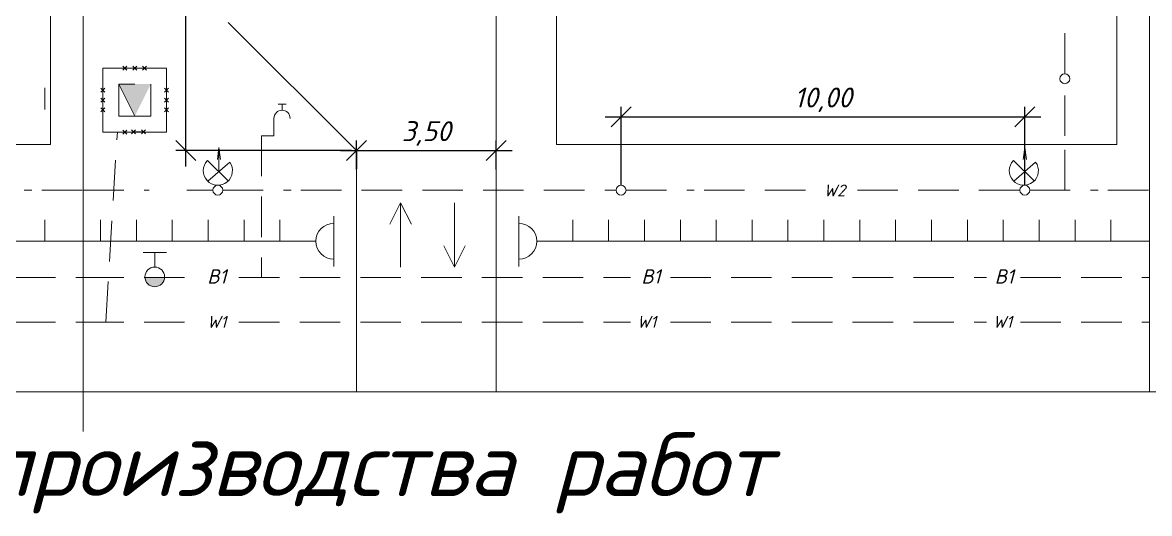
# Model space of a CAD drawing. Header units: millimetres. Extents: x 27137 to 30937, y -4667 to -569.
# Drawn here: x 28634.7 to 28776, y -4155.1 to -4093.5 of the extents above; entities that cross this region are included whole.
import ezdxf

# ---------------------------------------------------------------- set-up
doc = ezdxf.new("R2010")
doc.units = ezdxf.units.MM
doc.header["$LTSCALE"] = 0.4
doc.linetypes.add('ACAD_ISO02W100', pattern=[15, 12, -3])
doc.linetypes.add('штриховаяX2', pattern=[38.1, 25.4, -12.7])
doc.styles.add('Isocpeur', font='isocpeui.ttf', dxfattribs={"height": 2.5})
doc.styles.get("Standard").update_dxf_attribs({"font": 'isocpeui.ttf', "height": 2.5})
doc.dimstyles.new('06', dxfattribs={"dimtxt": 2.5, "dimasz": 2.5, "dimexe": 1.25, "dimexo": 0.625, "dimtad": 1, "dimdec": 0, "dimlfac": 200, "dimtxsty": 'Standard', "dimblk": 'OBLIQUE', "dimcen": 2.5, "dimdle": 2, "dimadec": 0, "dimazin": 0, "dimtfac": 1, "dimtdec": 0, "dimtmove": 0, "dimatfit": 3, "dimldrblk": 'OBLIQUE', "dimfxl": 1, "dimarcsym": 0})

# ---------------------------------------------------------------- blocks, each defined once
blk = doc.blocks.new('_Oblique')
at = {"color": 0, "linetype": 'ByBlock', "lineweight": -2}
blk.add_line((-0.5, -0.5), (0.5, 0.5), dxfattribs=at)
blk = doc.blocks.new('*D242')
at = {"color": 0, "lineweight": -2, "transparency": 16777216}
for p, q in [((28709.74, -4113.92), (28709.74, -4104.1)), ((28760.38, -4113.92), (28760.38, -4104.1)), ((28707.74, -4105.35), (28762.38, -4105.35))]:
    blk.add_line(p, q, dxfattribs=at)
at = {"layer": 'Defpoints', "color": 0, "transparency": 16777216}
for p in [(28760.38, -4105.35), (28709.74, -4114.54), (28760.38, -4114.54)]:
    blk.add_point(p, dxfattribs=at)
at = {"color": 0, "lineweight": -2, "transparency": 16777216, "xscale": 2.5, "yscale": 2.5, "zscale": 2.5, "rotation": 180}
blk.add_blockref('_Oblique', (28709.74, -4105.35), dxfattribs=at)
at = {"color": 0, "lineweight": -2, "transparency": 16777216, "xscale": 2.5, "yscale": 2.5, "zscale": 2.5}
blk.add_blockref('_Oblique', (28760.38, -4105.35), dxfattribs=at)
at = {"color": 0, "lineweight": 15, "transparency": 16777216, "insert": (28735.06, -4103.22), "char_height": 2.5, "attachment_point": 5, "style": 'Isocpeur'}
blk.add_mtext('10,00', dxfattribs=at)
blk = doc.blocks.new('*D243')
at = {"color": 0, "lineweight": -2, "transparency": 16777216}
for p, q in [((28676.56, -4111.97), (28676.56, -4108.32)), ((28694.06, -4111.97), (28694.06, -4108.32)), ((28674.56, -4109.57), (28696.06, -4109.57))]:
    blk.add_line(p, q, dxfattribs=at)
at = {"layer": 'Defpoints', "color": 0, "transparency": 16777216}
for p in [(28694.06, -4109.57), (28676.56, -4112.59), (28694.06, -4112.59)]:
    blk.add_point(p, dxfattribs=at)
at = {"color": 0, "lineweight": -2, "transparency": 16777216, "xscale": 2.5, "yscale": 2.5, "zscale": 2.5, "rotation": 180}
blk.add_blockref('_Oblique', (28676.56, -4109.57), dxfattribs=at)
at = {"color": 0, "lineweight": -2, "transparency": 16777216, "xscale": 2.5, "yscale": 2.5, "zscale": 2.5}
blk.add_blockref('_Oblique', (28694.06, -4109.57), dxfattribs=at)
at = {"color": 0, "lineweight": 15, "transparency": 16777216, "insert": (28685.31, -4107.44), "char_height": 2.5, "attachment_point": 5, "style": 'Isocpeur'}
blk.add_mtext('3,50', dxfattribs=at)
blk = doc.blocks.new('*D253')
at = {"color": 0, "lineweight": -2, "transparency": 16777216}
for p, q in [((28709.74, -4113.92), (28709.74, -4104.1)), ((28760.38, -4113.92), (28760.38, -4104.1)), ((28707.74, -4105.35), (28762.38, -4105.35))]:
    blk.add_line(p, q, dxfattribs=at)
at = {"layer": 'Defpoints', "color": 0, "transparency": 16777216}
for p in [(28760.38, -4105.35), (28709.74, -4114.54), (28760.38, -4114.54)]:
    blk.add_point(p, dxfattribs=at)
at = {"color": 0, "lineweight": -2, "transparency": 16777216, "xscale": 2.5, "yscale": 2.5, "zscale": 2.5, "rotation": 180}
blk.add_blockref('_Oblique', (28709.74, -4105.35), dxfattribs=at)
at = {"color": 0, "lineweight": -2, "transparency": 16777216, "xscale": 2.5, "yscale": 2.5, "zscale": 2.5}
blk.add_blockref('_Oblique', (28760.38, -4105.35), dxfattribs=at)
at = {"color": 0, "lineweight": 15, "transparency": 16777216, "insert": (28735.06, -4103.22), "char_height": 2.5, "attachment_point": 5, "style": 'Isocpeur'}
blk.add_mtext('10,00', dxfattribs=at)
blk = doc.blocks.new('*D254')
at = {"color": 0, "lineweight": -2, "transparency": 16777216}
for p, q in [((28676.56, -4111.97), (28676.56, -4108.32)), ((28694.06, -4111.97), (28694.06, -4108.32)), ((28674.56, -4109.57), (28696.06, -4109.57))]:
    blk.add_line(p, q, dxfattribs=at)
at = {"layer": 'Defpoints', "color": 0, "transparency": 16777216}
for p in [(28694.06, -4109.57), (28676.56, -4112.59), (28694.06, -4112.59)]:
    blk.add_point(p, dxfattribs=at)
at = {"color": 0, "lineweight": -2, "transparency": 16777216, "xscale": 2.5, "yscale": 2.5, "zscale": 2.5, "rotation": 180}
blk.add_blockref('_Oblique', (28676.56, -4109.57), dxfattribs=at)
at = {"color": 0, "lineweight": -2, "transparency": 16777216, "xscale": 2.5, "yscale": 2.5, "zscale": 2.5}
blk.add_blockref('_Oblique', (28694.06, -4109.57), dxfattribs=at)
at = {"color": 0, "lineweight": 15, "transparency": 16777216, "insert": (28685.31, -4107.44), "char_height": 2.5, "attachment_point": 5, "style": 'Isocpeur'}
blk.add_mtext('3,50', dxfattribs=at)
blk = doc.blocks.new('*D264')
at = {"color": 0, "lineweight": -2, "transparency": 16777216}
for p, q in [((28655.14, -4111.57), (28655.14, -4034.87)), ((28675.94, -4036.87), (28653.89, -4036.87)), ((28675.94, -4109.57), (28653.89, -4109.57))]:
    blk.add_line(p, q, dxfattribs=at)
at = {"layer": 'Defpoints', "color": 0, "transparency": 16777216}
for p in [(28655.14, -4036.87), (28676.56, -4036.87), (28676.56, -4109.57)]:
    blk.add_point(p, dxfattribs=at)
at = {"color": 0, "lineweight": -2, "transparency": 16777216, "xscale": 2.5, "yscale": 2.5, "zscale": 2.5}
for p, rotation in [((28655.14, -4036.87), 90), ((28655.14, -4109.57), 270)]:
    blk.add_blockref('_Oblique', p, dxfattribs=dict(at, rotation=rotation))
at = {"color": 0, "lineweight": 15, "transparency": 16777216, "insert": (28653.02, -4073.06), "char_height": 2.5, "attachment_point": 5, "rotation": 90, "style": 'Isocpeur'}
blk.add_mtext('15,00', dxfattribs=at)

msp = doc.modelspace()

# ---------------------------------------------------------------- hatches: boundary and pattern name
at = {"lineweight": 15}
h = msp.add_hatch(color=256, dxfattribs=at)
h.dxf.hatch_style = 1
h.paths.add_polyline_path([(28648.7467, -4101.2522), (28646.7467, -4101.2522), (28648.7467, -4105.2522), (28648.7467, -4103.2522)])
h.paths.add_polyline_path([(28650.7467, -4101.2522), (28648.7467, -4101.2522), (28648.7467, -4103.2522), (28648.7467, -4105.2522)])
h = msp.add_hatch(color=256, dxfattribs=at)
h.dxf.hatch_style = 1
h.paths.add_polyline_path([(28648.7467, -4101.2522), (28646.7467, -4101.2522), (28648.7467, -4105.2522), (28648.7467, -4103.2522)])
h.paths.add_polyline_path([(28650.7467, -4101.2522), (28648.7467, -4101.2522), (28648.7467, -4103.2522), (28648.7467, -4105.2522)])
msp.add_hatch(color=256, dxfattribs=at).paths.add_polyline_path([(28652.4961, -4125.4083), (28651.259, -4125.4083), (28650.0218, -4125.4083, 1)])
msp.add_hatch(color=256, dxfattribs=at).paths.add_polyline_path([(28652.4961, -4125.4083), (28651.259, -4125.4083), (28650.0218, -4125.4083, 1)])

# ---------------------------------------------------------------- linework, layer by layer
at = {"lineweight": 15, "ltscale": 0.5}
for p, q in [((28642.2914, -4036.4586), (28642.2914, -4099.2759)), ((28642.2914, -4036.4586), (28642.2914, -4099.2759)), ((28642.2914, -4036.4586), (28642.2914, -4099.2759)), ((28642.2914, -4036.4586), (28642.2914, -4099.2759)), ((28642.2914, -4036.4586), (28642.2914, -4099.2759)), ((28642.2914, -4036.4586), (28642.2914, -4139.7965)), ((28694.0623, -4036.868), (28694.0623, -4139.7965)), ((28694.0623, -4036.868), (28694.0623, -4139.7965)), ((28776.0043, -4036.4586), (28776.0043, -4099.2759)), ((28776.0043, -4036.4586), (28776.0043, -4099.2759)), ((28776.0043, -4036.4586), (28776.0043, -4099.2759)), ((28776.0043, -4036.4586), (28776.0043, -4099.2759)), ((28676.5623, -4109.5689), (28660.4468, -4093.5351)), ((28642.2914, -4099.2759), (28642.2914, -4128.2834)), ((28642.2914, -4099.2759), (28642.2914, -4123.2834)), ((28642.2914, -4099.2759), (28642.2914, -4128.2834)), ((28642.2914, -4099.2759), (28642.2914, -4123.2834)), ((28776.0043, -4099.2759), (28776.0043, -4128.2834)), ((28776.0043, -4099.2759), (28776.0043, -4123.2834)), ((28776.0043, -4099.2759), (28776.0043, -4128.2834)), ((28776.0043, -4099.2759), (28776.0043, -4123.2834)), ((28667.722, -4103.7501), (28666.722, -4103.7501)), ((28667.722, -4103.7501), (28666.722, -4103.7501)), ((28667.222, -4104.5263), (28667.222, -4103.7501)), ((28667.222, -4103.7501), (28667.722, -4103.7501)), ((28667.222, -4104.5263), (28667.222, -4103.7501)), ((28667.222, -4103.7501), (28667.722, -4103.7501)), ((28666.2089, -4107.72), (28666.2089, -4105.5393)), ((28666.2089, -4107.72), (28666.2089, -4105.5393)), ((28664.6564, -4107.72), (28666.2089, -4107.72)), ((28664.6564, -4107.72), (28666.2089, -4107.72)), ((28760.3759, -4111.5556), (28760.3759, -4107.3568)), ((28760.3759, -4107.3568), (28760.3759, -4109.4562)), ((28760.3759, -4111.5556), (28760.3759, -4107.3568)), ((28760.3759, -4107.3568), (28760.3759, -4109.4562)), ((28659.297, -4109.2108), (28659.1055, -4110.6771)), ((28659.297, -4109.2108), (28659.1055, -4110.6771)), ((28659.297, -4112.2218), (28659.297, -4109.2108)), ((28659.297, -4109.2108), (28659.4911, -4110.6807)), ((28659.297, -4112.2218), (28659.297, -4109.2108)), ((28659.297, -4109.2108), (28659.4911, -4110.6807)), ((28676.5623, -4109.5689), (28676.5623, -4139.7965)), ((28676.5623, -4109.5689), (28676.5623, -4139.7965)), ((28760.3759, -4109.2108), (28760.1845, -4110.6771)), ((28760.3759, -4109.2108), (28760.1845, -4110.6771)), ((28760.3759, -4112.2218), (28760.3759, -4109.2108)), ((28760.3759, -4109.2108), (28760.5701, -4110.6807)), ((28760.3759, -4112.2218), (28760.3759, -4109.2108)), ((28760.3759, -4109.2108), (28760.5701, -4110.6807)), ((28657.8622, -4110.8239), (28660.4795, -4113.3739)), ((28657.8622, -4110.8239), (28660.4795, -4113.3739)), ((28660.6537, -4111.0315), (28657.9196, -4113.4303)), ((28660.6537, -4111.0315), (28657.9196, -4113.4303)), ((28758.9412, -4110.8239), (28761.5585, -4113.3739)), ((28758.9412, -4110.8239), (28761.5585, -4113.3739)), ((28761.7326, -4111.0315), (28758.9985, -4113.4302)), ((28761.7326, -4111.0315), (28758.9985, -4113.4302)), ((28642.2914, -4123.2834), (28642.2914, -4128.2834)), ((28642.2914, -4123.2834), (28642.2914, -4139.7965)), ((28776.0043, -4123.2834), (28776.0043, -4128.2834)), ((28776.0043, -4123.2834), (28776.0043, -4139.7965)), ((28508.5785, -4139.7965), (28756.791, -4139.7965)), ((28642.2914, -4139.7965), (28909.7171, -4139.7965)), ((28642.2914, -4139.7965), (28642.2914, -4144.7965)), ((28642.2914, -4139.7965), (28642.2914, -4144.7965))]:
    msp.add_line(p, q, dxfattribs=at)
at = {"linetype": 'штриховаяX2', "lineweight": 15, "ltscale": 0.5}
for p, q in [((28765.3906, -4099.962), (28765.3329, -4041.8469)), ((28765.3906, -4099.962), (28765.3329, -4041.8469)), ((28765.3984, -4107.7455), (28765.3919, -4101.1953)), ((28765.3984, -4107.7455), (28765.3919, -4101.1953)), ((28645.1081, -4131.0681), (28646.5657, -4107.2522)), ((28645.1081, -4131.0681), (28646.5657, -4107.2522)), ((28664.6564, -4107.72), (28664.6564, -4125.5003)), ((28664.6564, -4107.72), (28664.6564, -4125.5003)), ((28765.3887, -4114.5551), (28765.3832, -4108.9787)), ((28765.3887, -4114.5551), (28765.3832, -4108.9787)), ((28627.2796, -4114.5551), (28635.843, -4114.5551)), ((28627.2796, -4114.5551), (28635.843, -4114.5551)), ((28637.0762, -4114.5551), (28642.2914, -4114.5551)), ((28637.0762, -4114.5551), (28642.2914, -4114.5551)), ((28642.2914, -4114.5551), (28650.5504, -4114.5551)), ((28642.2914, -4114.5551), (28650.5504, -4114.5551)), ((28655.2697, -4114.5551), (28655.8139, -4114.5551)), ((28655.2697, -4114.5551), (28655.8139, -4114.5551)), ((28655.8139, -4114.5551), (28658.5529, -4114.5551)), ((28655.8139, -4114.5551), (28658.5529, -4114.5551)), ((28659.786, -4114.5551), (28668.3494, -4114.5551)), ((28659.786, -4114.5551), (28668.3494, -4114.5551)), ((28669.5826, -4114.5551), (28709.1236, -4114.5551)), ((28669.5826, -4114.5551), (28709.1236, -4114.5551)), ((28710.3567, -4114.5551), (28718.92, -4114.5551)), ((28710.3567, -4114.5551), (28718.92, -4114.5551)), ((28720.1532, -4114.5551), (28734.6576, -4114.5551)), ((28720.1532, -4114.5551), (28734.6576, -4114.5551)), ((28739.377, -4114.5551), (28759.7594, -4114.5551)), ((28739.377, -4114.5551), (28759.7594, -4114.5551)), ((28760.9925, -4114.5551), (28769.5558, -4114.5551)), ((28760.9925, -4114.5551), (28769.5558, -4114.5551)), ((28770.789, -4114.5551), (28776.0043, -4114.5551)), ((28770.789, -4114.5551), (28776.0043, -4114.5551)), ((28626.1096, -4125.5003), (28642.2914, -4125.5003)), ((28626.1096, -4125.5003), (28642.2914, -4125.5003)), ((28642.2914, -4125.5003), (28655.8139, -4125.5003)), ((28642.2914, -4125.5003), (28655.8139, -4125.5003)), ((28661.816, -4125.5003), (28710.9165, -4125.5003)), ((28661.816, -4125.5003), (28710.9165, -4125.5003)), ((28715.9218, -4125.5003), (28755.5471, -4125.5003)), ((28715.9218, -4125.5003), (28755.5471, -4125.5003)), ((28759.8225, -4125.5003), (28776.0043, -4125.5003)), ((28759.8225, -4125.5003), (28776.0043, -4125.5003)), ((28626.1096, -4131.0681), (28642.2914, -4131.0681)), ((28626.1096, -4131.0681), (28642.2914, -4131.0681)), ((28642.2914, -4131.0681), (28655.8139, -4131.0681)), ((28642.2914, -4131.0681), (28655.8139, -4131.0681)), ((28661.816, -4131.0681), (28710.9165, -4131.0681)), ((28661.816, -4131.0681), (28710.9165, -4131.0681)), ((28715.9218, -4131.0681), (28755.5471, -4131.0681)), ((28715.9218, -4131.0681), (28755.5471, -4131.0681)), ((28759.8225, -4131.0681), (28776.0043, -4131.0681)), ((28759.8225, -4131.0681), (28776.0043, -4131.0681))]:
    msp.add_line(p, q, dxfattribs=at)
at = {"lineweight": 15}
for p, q in [((28644.7467, -4099.2522), (28652.7467, -4099.2522)), ((28644.7467, -4107.2522), (28644.7467, -4099.2522)), ((28644.7467, -4099.2522), (28652.7467, -4099.2522)), ((28644.7467, -4107.2522), (28644.7467, -4099.2522)), ((28647.2688, -4099.0022), (28647.7688, -4099.5022)), ((28647.7688, -4099.0022), (28647.2688, -4099.5022)), ((28647.2688, -4099.0022), (28647.7688, -4099.5022)), ((28647.7688, -4099.0022), (28647.2688, -4099.5022)), ((28648.4967, -4099.0022), (28648.9967, -4099.5022)), ((28648.9967, -4099.0022), (28648.4967, -4099.5022)), ((28648.4967, -4099.0022), (28648.9967, -4099.5022)), ((28648.9967, -4099.0022), (28648.4967, -4099.5022)), ((28649.7267, -4099.0022), (28650.2267, -4099.5022)), ((28650.2267, -4099.0022), (28649.7267, -4099.5022)), ((28649.7267, -4099.0022), (28650.2267, -4099.5022)), ((28650.2267, -4099.0022), (28649.7267, -4099.5022)), ((28652.7467, -4099.2522), (28652.7467, -4107.2522)), ((28652.7467, -4099.2522), (28652.7467, -4107.2522)), ((28646.7467, -4105.2522), (28646.7467, -4101.2522)), ((28646.7467, -4101.2522), (28648.7467, -4101.2522)), ((28648.7467, -4105.2522), (28646.7467, -4101.2522)), ((28646.7467, -4101.2522), (28648.7467, -4105.2522)), ((28646.7467, -4105.2522), (28646.7467, -4101.2522)), ((28646.7467, -4101.2522), (28648.7467, -4101.2522)), ((28648.7467, -4105.2522), (28646.7467, -4101.2522)), ((28646.7467, -4101.2522), (28648.7467, -4105.2522)), ((28650.7467, -4101.2522), (28650.7467, -4105.2522)), ((28650.7467, -4101.2522), (28650.7467, -4105.2522)), ((28637.4587, -4104.4313), (28637.4587, -4101.7313)), ((28644.4967, -4101.7722), (28644.9967, -4102.2722)), ((28644.9967, -4101.7722), (28644.4967, -4102.2722)), ((28644.4967, -4101.7722), (28644.9967, -4102.2722)), ((28644.9967, -4101.7722), (28644.4967, -4102.2722)), ((28644.7467, -4103.2522), (28644.7467, -4102.0222)), ((28644.7467, -4103.2522), (28644.7467, -4102.0222)), ((28652.4967, -4101.7722), (28652.9967, -4102.2722)), ((28652.9967, -4101.7722), (28652.4967, -4102.2722)), ((28652.4967, -4101.7722), (28652.9967, -4102.2722)), ((28652.9967, -4101.7722), (28652.4967, -4102.2722)), ((28652.4967, -4102.2722), (28652.4967, -4102.2722)), ((28652.4967, -4102.2722), (28652.4967, -4102.2722)), ((28644.4967, -4103.0022), (28644.9967, -4103.5022)), ((28644.9967, -4103.0022), (28644.4967, -4103.5022)), ((28644.4967, -4103.0022), (28644.9967, -4103.5022)), ((28644.9967, -4103.0022), (28644.4967, -4103.5022)), ((28644.7467, -4103.2522), (28644.7467, -4104.4822)), ((28644.7467, -4103.2522), (28644.7467, -4104.4822)), ((28652.4967, -4103.0022), (28652.9967, -4103.5022)), ((28652.9967, -4103.0022), (28652.4967, -4103.5022)), ((28652.4967, -4103.0022), (28652.9967, -4103.5022)), ((28652.9967, -4103.0022), (28652.4967, -4103.5022)), ((28652.4967, -4103.5022), (28652.4967, -4103.5022)), ((28652.4967, -4103.5022), (28652.4967, -4103.5022)), ((28644.4967, -4104.2322), (28644.9967, -4104.7322)), ((28644.9967, -4104.2322), (28644.4967, -4104.7322)), ((28644.4967, -4104.2322), (28644.9967, -4104.7322)), ((28644.9967, -4104.2322), (28644.4967, -4104.7322)), ((28644.7467, -4104.4822), (28644.7467, -4104.4822)), ((28644.7467, -4104.4822), (28644.7467, -4104.4822)), ((28648.7467, -4105.2522), (28646.7467, -4105.2522)), ((28648.7467, -4105.2522), (28646.7467, -4105.2522)), ((28650.7467, -4105.2522), (28648.7467, -4105.2522)), ((28650.7467, -4105.2522), (28648.7467, -4105.2522)), ((28652.4967, -4104.2322), (28652.9967, -4104.7322)), ((28652.9967, -4104.2322), (28652.4967, -4104.7322)), ((28652.4967, -4104.2322), (28652.9967, -4104.7322)), ((28652.9967, -4104.2322), (28652.4967, -4104.7322)), ((28652.4967, -4104.7322), (28652.4967, -4104.7322)), ((28652.4967, -4104.7322), (28652.4967, -4104.7322)), ((28647.2688, -4107.0022), (28647.7688, -4107.5022)), ((28647.7688, -4107.0022), (28647.2688, -4107.5022)), ((28647.2688, -4107.0022), (28647.7688, -4107.5022)), ((28647.7688, -4107.0022), (28647.2688, -4107.5022)), ((28648.3459, -4106.9868), (28648.8459, -4107.4868)), ((28648.8459, -4106.9868), (28648.3459, -4107.4868)), ((28648.3459, -4106.9868), (28648.8459, -4107.4868)), ((28648.8459, -4106.9868), (28648.3459, -4107.4868)), ((28649.5759, -4106.9868), (28650.0759, -4107.4868)), ((28650.0759, -4106.9868), (28649.5759, -4107.4868)), ((28649.5759, -4106.9868), (28650.0759, -4107.4868)), ((28650.0759, -4106.9868), (28649.5759, -4107.4868)), ((28652.7467, -4107.2522), (28644.7467, -4107.2522)), ((28652.7467, -4107.2522), (28644.7467, -4107.2522)), ((28648.5959, -4107.2368), (28649.8259, -4107.2368)), ((28648.5959, -4107.2368), (28649.8259, -4107.2368)), ((28682.091, -4116.109), (28680.741, -4118.809)), ((28682.091, -4116.109), (28680.741, -4118.809)), ((28682.091, -4116.109), (28682.091, -4124.2017)), ((28682.091, -4116.109), (28682.091, -4120.609)), ((28682.091, -4116.109), (28682.091, -4118.809)), ((28682.091, -4116.109), (28683.441, -4118.809)), ((28682.091, -4116.109), (28682.091, -4124.2017)), ((28682.091, -4116.109), (28682.091, -4120.609)), ((28682.091, -4116.109), (28682.091, -4118.809)), ((28682.091, -4116.109), (28683.441, -4118.809)), ((28688.8427, -4124.2017), (28688.8427, -4116.109)), ((28688.8427, -4124.2017), (28688.8427, -4116.109)), ((28637.4587, -4120.9443), (28637.4587, -4118.2443)), ((28637.4587, -4120.9443), (28637.4587, -4118.2443)), ((28637.4587, -4120.9443), (28637.4587, -4118.2443)), ((28637.4587, -4120.9443), (28637.4587, -4118.2443)), ((28644.453, -4120.9443), (28644.453, -4118.2443)), ((28644.453, -4120.9443), (28644.453, -4118.2443)), ((28644.453, -4120.9443), (28644.453, -4118.2443)), ((28644.453, -4120.9443), (28644.453, -4118.2443)), ((28648.953, -4120.9443), (28648.953, -4118.2443)), ((28648.953, -4120.9443), (28648.953, -4118.2443)), ((28648.953, -4120.9443), (28648.953, -4118.2443)), ((28648.953, -4120.9443), (28648.953, -4118.2443)), ((28653.453, -4120.9443), (28653.453, -4118.2443)), ((28653.453, -4120.9443), (28653.453, -4118.2443)), ((28653.453, -4120.9443), (28653.453, -4118.2443)), ((28653.453, -4120.9443), (28653.453, -4118.2443)), ((28653.453, -4120.9443), (28653.453, -4118.2443)), ((28653.453, -4120.9443), (28653.453, -4118.2443)), ((28653.453, -4120.9443), (28653.453, -4118.2443)), ((28653.453, -4120.9443), (28653.453, -4118.2443)), ((28653.453, -4120.9443), (28653.453, -4118.2443)), ((28653.453, -4120.9443), (28653.453, -4118.2443)), ((28653.453, -4120.9443), (28653.453, -4118.2443)), ((28653.453, -4120.9443), (28653.453, -4118.2443)), ((28657.953, -4120.9443), (28657.953, -4118.2443)), ((28657.953, -4120.9443), (28657.953, -4118.2443)), ((28657.953, -4120.9443), (28657.953, -4118.2443)), ((28657.953, -4120.9443), (28657.953, -4118.2443)), ((28662.453, -4120.9443), (28662.453, -4118.2443)), ((28662.453, -4120.9443), (28662.453, -4118.2443)), ((28662.453, -4120.9443), (28662.453, -4118.2443)), ((28662.453, -4120.9443), (28662.453, -4118.2443)), ((28662.453, -4120.9443), (28662.453, -4118.2443)), ((28662.453, -4120.9443), (28662.453, -4118.2443)), ((28662.453, -4120.9443), (28662.453, -4118.2443)), ((28662.453, -4120.9443), (28662.453, -4118.2443)), ((28662.453, -4120.9443), (28662.453, -4118.2443)), ((28662.453, -4120.9443), (28662.453, -4118.2443)), ((28662.453, -4120.9443), (28662.453, -4118.2443)), ((28662.453, -4120.9443), (28662.453, -4118.2443)), ((28666.953, -4120.9443), (28666.953, -4118.2443)), ((28666.953, -4120.9443), (28666.953, -4118.2443)), ((28666.953, -4120.9443), (28666.953, -4118.2443)), ((28666.953, -4120.9443), (28666.953, -4118.2443)), ((28673.703, -4124.0943), (28673.703, -4117.7943)), ((28673.703, -4124.0943), (28673.703, -4117.7943)), ((28696.9216, -4117.7943), (28696.9216, -4124.0943)), ((28696.9216, -4117.7943), (28696.9216, -4124.0943)), ((28703.6716, -4120.9443), (28703.6716, -4118.2443)), ((28703.6716, -4120.9443), (28703.6716, -4118.2443)), ((28703.6716, -4120.9443), (28703.6716, -4118.2443)), ((28703.6716, -4120.9443), (28703.6716, -4118.2443)), ((28708.1716, -4120.9443), (28708.1716, -4118.2443)), ((28708.1716, -4120.9443), (28708.1716, -4118.2443)), ((28708.1716, -4120.9443), (28708.1716, -4118.2443)), ((28708.1716, -4120.9443), (28708.1716, -4118.2443)), ((28712.6716, -4120.9443), (28712.6716, -4118.2443)), ((28712.6716, -4120.9443), (28712.6716, -4118.2443)), ((28712.6716, -4120.9443), (28712.6716, -4118.2443)), ((28712.6716, -4120.9443), (28712.6716, -4118.2443)), ((28717.1716, -4120.9443), (28717.1716, -4118.2443)), ((28717.1716, -4120.9443), (28717.1716, -4118.2443)), ((28717.1716, -4120.9443), (28717.1716, -4118.2443)), ((28717.1716, -4120.9443), (28717.1716, -4118.2443)), ((28717.1716, -4120.9443), (28717.1716, -4118.2443)), ((28717.1716, -4120.9443), (28717.1716, -4118.2443)), ((28717.1716, -4120.9443), (28717.1716, -4118.2443)), ((28717.1716, -4120.9443), (28717.1716, -4118.2443)), ((28721.6716, -4120.9443), (28721.6716, -4118.2443)), ((28721.6716, -4120.9443), (28721.6716, -4118.2443)), ((28721.6716, -4120.9443), (28721.6716, -4118.2443)), ((28721.6716, -4120.9443), (28721.6716, -4118.2443)), ((28726.1716, -4120.9443), (28726.1716, -4118.2443)), ((28726.1716, -4120.9443), (28726.1716, -4118.2443)), ((28726.1716, -4120.9443), (28726.1716, -4118.2443)), ((28726.1716, -4120.9443), (28726.1716, -4118.2443)), ((28730.6716, -4120.9443), (28730.6716, -4118.2443)), ((28730.6716, -4120.9443), (28730.6716, -4118.2443)), ((28730.6716, -4120.9443), (28730.6716, -4118.2443)), ((28730.6716, -4120.9443), (28730.6716, -4118.2443)), ((28730.6716, -4120.9443), (28730.6716, -4118.2443)), ((28730.6716, -4120.9443), (28730.6716, -4118.2443)), ((28730.6716, -4120.9443), (28730.6716, -4118.2443)), ((28730.6716, -4120.9443), (28730.6716, -4118.2443)), ((28735.1716, -4120.9443), (28735.1716, -4118.2443)), ((28735.1716, -4120.9443), (28735.1716, -4118.2443)), ((28735.1716, -4120.9443), (28735.1716, -4118.2443)), ((28735.1716, -4120.9443), (28735.1716, -4118.2443)), ((28739.6716, -4120.9443), (28739.6716, -4118.2443)), ((28739.6716, -4120.9443), (28739.6716, -4118.2443)), ((28739.6716, -4120.9443), (28739.6716, -4118.2443)), ((28739.6716, -4120.9443), (28739.6716, -4118.2443)), ((28744.1716, -4120.9443), (28744.1716, -4118.2443)), ((28744.1716, -4120.9443), (28744.1716, -4118.2443)), ((28744.1716, -4120.9443), (28744.1716, -4118.2443)), ((28744.1716, -4120.9443), (28744.1716, -4118.2443)), ((28744.1716, -4120.9443), (28744.1716, -4118.2443)), ((28744.1716, -4120.9443), (28744.1716, -4118.2443)), ((28744.1716, -4120.9443), (28744.1716, -4118.2443)), ((28744.1716, -4120.9443), (28744.1716, -4118.2443)), ((28748.6716, -4120.9443), (28748.6716, -4118.2443)), ((28748.6716, -4120.9443), (28748.6716, -4118.2443)), ((28748.6716, -4120.9443), (28748.6716, -4118.2443)), ((28748.6716, -4120.9443), (28748.6716, -4118.2443)), ((28753.1716, -4120.9443), (28753.1716, -4118.2443)), ((28753.1716, -4120.9443), (28753.1716, -4118.2443)), ((28753.1716, -4120.9443), (28753.1716, -4118.2443)), ((28753.1716, -4120.9443), (28753.1716, -4118.2443)), ((28757.6716, -4120.9443), (28757.6716, -4118.2443)), ((28757.6716, -4120.9443), (28757.6716, -4118.2443)), ((28757.6716, -4120.9443), (28757.6716, -4118.2443)), ((28757.6716, -4120.9443), (28757.6716, -4118.2443)), ((28757.6716, -4120.9443), (28757.6716, -4118.2443)), ((28757.6716, -4120.9443), (28757.6716, -4118.2443)), ((28757.6716, -4120.9443), (28757.6716, -4118.2443)), ((28757.6716, -4120.9443), (28757.6716, -4118.2443)), ((28762.1716, -4120.9443), (28762.1716, -4118.2443)), ((28762.1716, -4120.9443), (28762.1716, -4118.2443)), ((28762.1716, -4120.9443), (28762.1716, -4118.2443)), ((28762.1716, -4120.9443), (28762.1716, -4118.2443)), ((28766.6716, -4120.9443), (28766.6716, -4118.2443)), ((28766.6716, -4120.9443), (28766.6716, -4118.2443)), ((28766.6716, -4120.9443), (28766.6716, -4118.2443)), ((28766.6716, -4120.9443), (28766.6716, -4118.2443)), ((28771.1716, -4120.9443), (28771.1716, -4118.2443)), ((28771.1716, -4120.9443), (28771.1716, -4118.2443)), ((28771.1716, -4120.9443), (28771.1716, -4118.2443)), ((28771.1716, -4120.9443), (28771.1716, -4118.2443)), ((28565.4587, -4120.9443), (28642.2914, -4120.9443)), ((28565.4587, -4120.9443), (28642.2914, -4120.9443)), ((28671.453, -4120.9443), (28642.2914, -4120.9443)), ((28671.453, -4120.9443), (28642.2914, -4120.9443)), ((28673.703, -4120.9443), (28673.703, -4121.7684)), ((28673.703, -4120.9443), (28673.703, -4121.7684)), ((28696.9216, -4120.9443), (28696.9216, -4120.1203)), ((28696.9216, -4120.9443), (28696.9216, -4120.1203)), ((28699.1716, -4120.9443), (28776.0043, -4120.9443)), ((28699.1716, -4120.9443), (28776.0043, -4120.9443)), ((28649.7956, -4122.3393), (28651.2534, -4122.3393)), ((28649.7956, -4122.3393), (28651.2534, -4122.3393)), ((28651.2534, -4124.1704), (28651.2534, -4122.3393)), ((28651.2534, -4122.3393), (28652.7111, -4122.3393)), ((28651.2534, -4124.1704), (28651.2534, -4122.3393)), ((28651.2534, -4122.3393), (28652.7111, -4122.3393)), ((28688.8427, -4124.2017), (28687.4927, -4121.5017)), ((28688.8427, -4124.2017), (28687.4927, -4121.5017)), ((28688.8427, -4124.2017), (28690.1927, -4121.5017)), ((28688.8427, -4124.2017), (28690.1927, -4121.5017))]:
    msp.add_line(p, q, dxfattribs=at)
at = {"ltscale": 0.5}
msp.add_line((28676.5623, -4109.5689), (28676.5623, -4111.868), dxfattribs=at)
msp.add_line((28676.5623, -4109.5689), (28676.5623, -4111.868), dxfattribs=at)
at = {"lineweight": 15, "ltscale": 0.5}
for points in [[(28567.9209, -4031.6625), (28638.1808, -4031.6625), (28638.1808, -4108.818), (28567.9209, -4108.818)], [(28567.9209, -4031.6625), (28638.1808, -4031.6625), (28638.1808, -4108.818), (28567.9209, -4108.818)], [(28701.6338, -4031.6625), (28771.8937, -4031.6625), (28771.8937, -4108.818), (28701.6338, -4108.818)], [(28701.6338, -4031.6625), (28771.8937, -4031.6625), (28771.8937, -4108.818), (28701.6338, -4108.818)]]:
    msp.add_lwpolyline(points, close=True, dxfattribs=at)
for centre in [(28765.3906, -4100.5786), (28765.3906, -4100.5786), (28659.1695, -4114.5427), (28659.1695, -4114.5427), (28709.7401, -4114.5427), (28709.7401, -4114.5427), (28760.3759, -4114.5427), (28760.3759, -4114.5427)]:
    msp.add_circle(centre, 0.6167, dxfattribs=at)
at = {"lineweight": 15}
msp.add_circle((28651.259, -4125.4083), 1.2372, dxfattribs=at)
msp.add_circle((28651.259, -4125.4083), 1.2372, dxfattribs=at)
at = {"lineweight": 15, "ltscale": 0.5}
for centre, radius, start, end in [((28667.222, -4105.5393), 1.0131, 0, 180), ((28667.222, -4105.5393), 1.0131, 0, 180), ((28659.1709, -4112.0989), 1.8271, 135.74633, 35.748105), ((28659.1709, -4112.0989), 1.8271, 135.74633, 35.748105), ((28760.2498, -4112.0989), 1.8271, 135.74633, 35.748105), ((28760.2498, -4112.0989), 1.8271, 135.74633, 35.748105)]:
    msp.add_arc(centre, radius, start, end, dxfattribs=at)
at = {"lineweight": 15}
for centre, start, end in [((28673.703, -4120.9443), 90, 270), ((28673.703, -4120.9443), 90, 270), ((28696.9216, -4120.9443), 270, 90), ((28696.9216, -4120.9443), 270, 90)]:
    msp.add_arc(centre, 2.25, start, end, dxfattribs=at)

# ---------------------------------------------------------------- texts
msp.add_text('Календарный план производства работ', height=8, dxfattribs=at).set_placement((28527.3761, -4152.8838))
at = {"linetype": 'штриховаяX2', "lineweight": 15, "char_height": 1.5, "attachment_point": 1, "style": 'Isocpeur'}
for s, insert in [('W2', (28735.1576, -4113.8327)), ('W2', (28735.1576, -4113.8327)), ('W1', (28657.827, -4130.297)), ('W1', (28657.827, -4130.297)), ('W1', (28711.7382, -4130.297)), ('W1', (28711.7382, -4130.297)), ('W1', (28756.3688, -4130.297)), ('W1', (28756.3688, -4130.297))]:
    msp.add_mtext_dynamic_manual_height_columns(s, width=3.719358, gutter_width=12.5, heights=[0], dxfattribs=dict(at, insert=insert))
at = {"linetype": 'ACAD_ISO02W100', "lineweight": 15, "char_height": 1.8, "attachment_point": 1, "style": 'Isocpeur'}
for insert in [(28657.8437, -4124.4549), (28657.8437, -4124.4549), (28712.2764, -4124.4549), (28712.2764, -4124.4549), (28756.5941, -4124.4549), (28756.5941, -4124.4549)]:
    msp.add_mtext_dynamic_manual_height_columns('В1', width=8.608704, gutter_width=12.5, heights=[0], dxfattribs=dict(at, insert=insert))

# ---------------------------------------------------------------- dimensions: what is measured, and where the dimension line sits
at = {"lineweight": 15}
for base, p1, p2, angle, text, picture, middle in [((28655.1426, -4036.868), (28676.5623, -4109.5689), (28676.5623, -4036.868), 90, '15,00', '*D264', (28655.1426, -4073.0595)), ((28760.3759, -4105.3458), (28709.7401, -4114.5427), (28760.3759, -4114.5427), 0, '10,00', '*D242', (28735.058, -4105.3458)), ((28760.3759, -4105.3458), (28709.7401, -4114.5427), (28760.3759, -4114.5427), 0, '10,00', '*D253', (28735.058, -4105.3458))]:
    dim = msp.add_linear_dim(base=base, p1=p1, p2=p2, angle=angle, text=text, dimstyle='06', override={"dimtxsty": 'Isocpeur'}, dxfattribs=at)
    dim.commit()
    dim.dimension.update_dxf_attribs({"geometry": picture, "text_midpoint": middle, "dimtype": 161})
for picture in ['*D243', '*D254']:
    dim = msp.add_aligned_dim(p1=(28676.5623, -4112.5901), p2=(28694.0623, -4112.5901), distance=3.0212, text='3,50', dimstyle='06', override={"dimtxsty": 'Isocpeur'}, dxfattribs=at)
    dim.commit()
    dim.dimension.update_dxf_attribs({"geometry": picture, "text_midpoint": (28685.3123, -4107.4439)})

doc.saveas('drawing.dxf')
